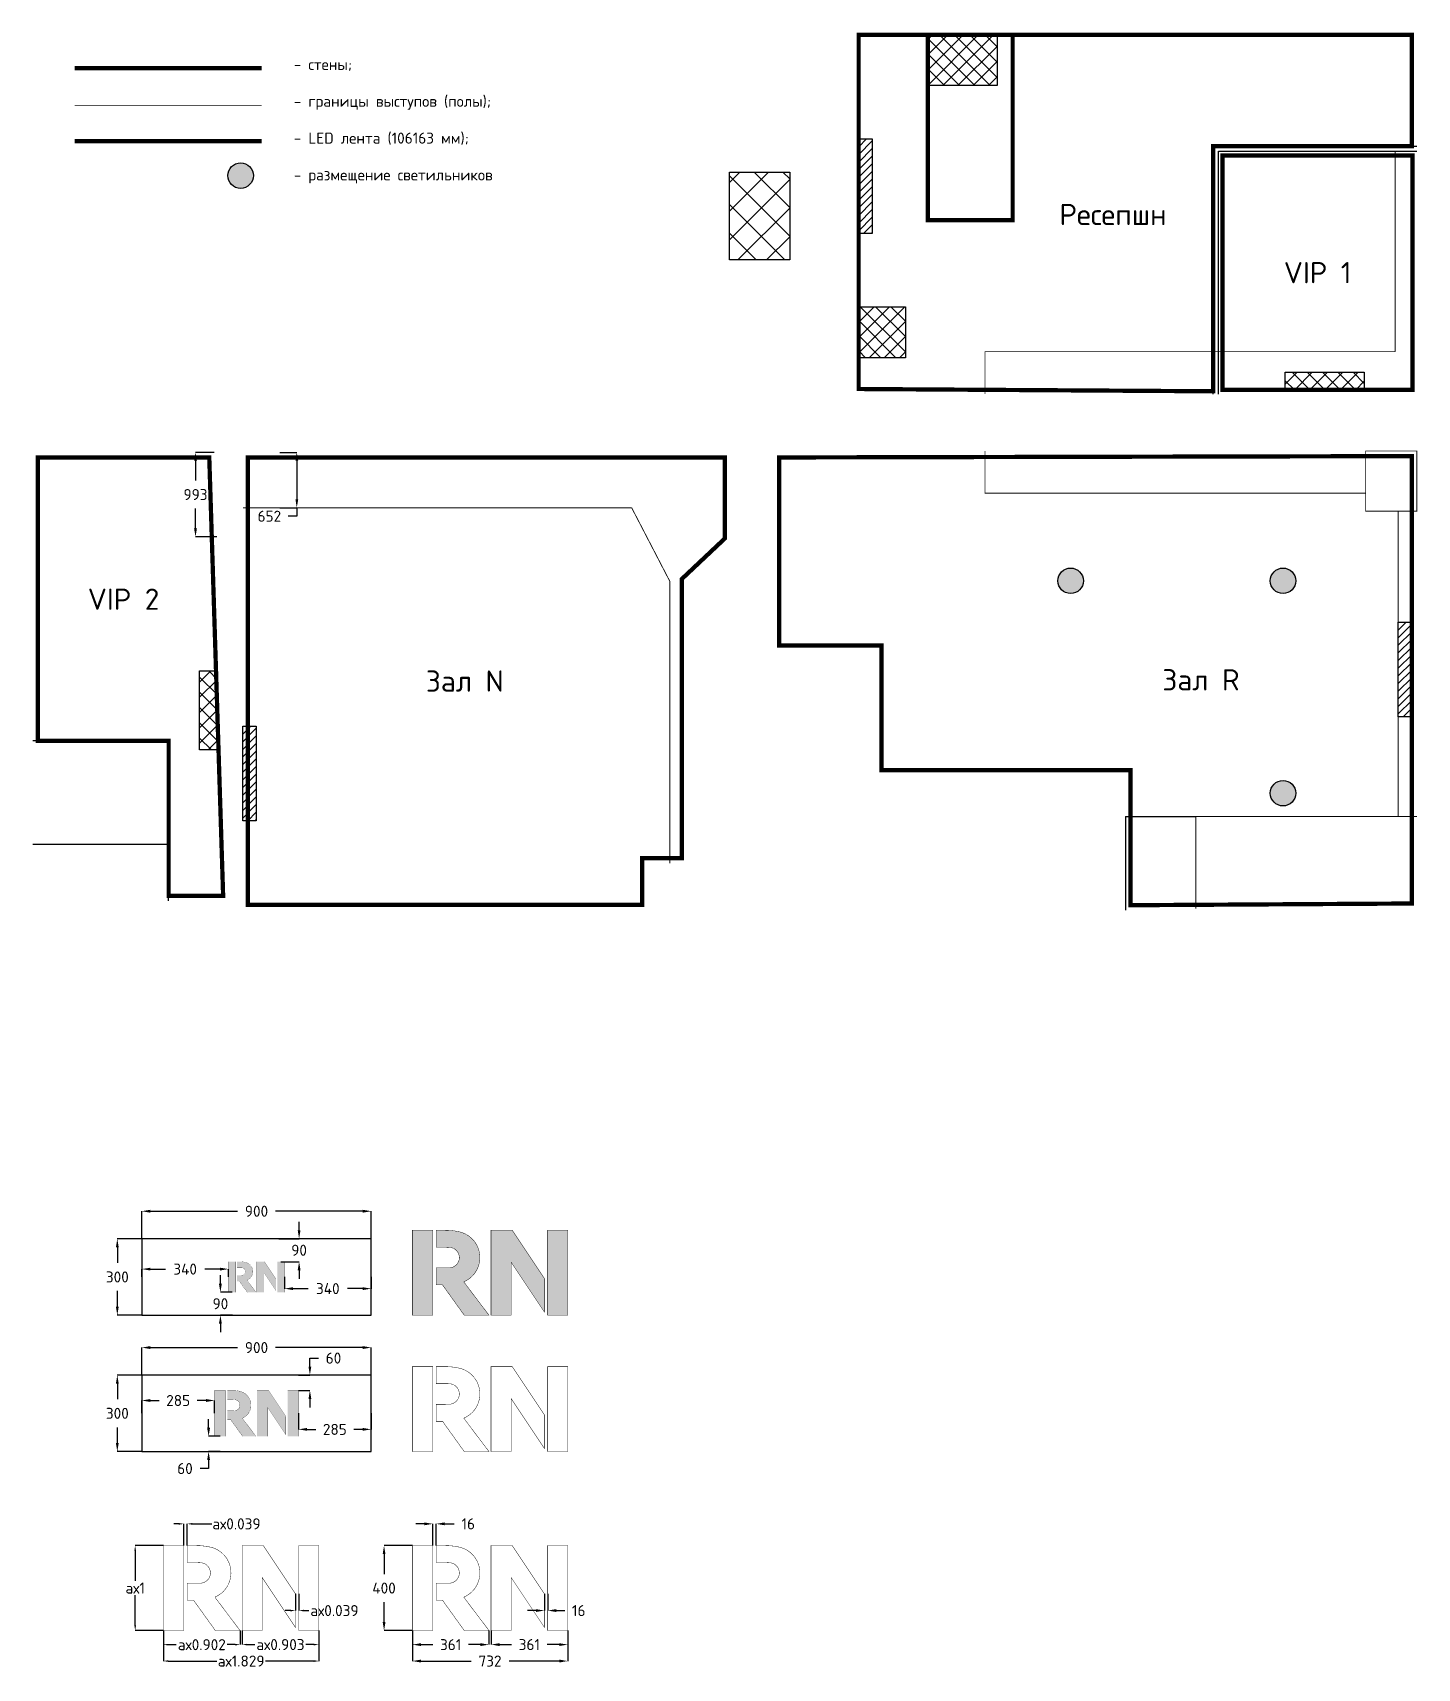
# Model space of a CAD drawing. Header units: metres. Extents: x 23103 to 193015, y -44365 to 67706.
# Drawn here: x 139926 to 156221, y -44365 to -25113 of the extents above; entities that cross this region are included whole.
import ezdxf

# ---------------------------------------------------------------- set-up
doc = ezdxf.new("R2010")
doc.units = ezdxf.units.M
doc.layers.add('Пвышенные', color=142, linetype='Continuous')
doc.layers.add('Стены', color=230, linetype='Continuous')
doc.styles.add('Роман', font='isocpeur.ttf', dxfattribs={"height": 100})
doc.dimstyles.new('Роман', dxfattribs={"dimtxt": 130, "dimasz": 100, "dimexe": 0.18, "dimexo": 0.0625, "dimgap": 100, "dimtad": 0, "dimtih": 1, "dimtoh": 1, "dimdec": 0, "dimzin": 0, "dimdsep": 46, "dimtxsty": 'Роман', "dimcen": 0.09, "dimadec": 0, "dimazin": 0, "dimtfac": 1, "dimtdec": 0, "dimtofl": 0, "dimtmove": 0, "dimatfit": 3, "dimfxl": 1, "dimtolj": 1, "dimtzin": 0, "dimarcsym": 0})
pattern_1 = [(45, (27436.68, -16566.07), (-89.80256, 89.80256), []), (135, (27436.68, -16566.07), (-89.80256, -89.80256), [])]

# ---------------------------------------------------------------- blocks, each defined once
blk = doc.blocks.new('*D136')
at = {"color": 0, "lineweight": -2, "transparency": 16777216}
for p, q in [((141464, -43921), (141464, -44280)), ((143294, -43921), (143294, -44280)), ((141524, -44280), (142092, -44280)), ((143234, -44280), (142665, -44280))]:
    blk.add_line(p, q, dxfattribs=at)
at = {"color": 0, "transparency": 16777216}
for points in [[(141524, -44270), (141524, -44290), (141464, -44280)], [(143234, -44270), (143234, -44290), (143294, -44280)]]:
    blk.add_solid(points, dxfattribs=at)
at = {"layer": 'Defpoints', "color": 0, "transparency": 16777216}
for p in [(141464, -43921, 1), (143294, -43921, 1), (143294, -44280)]:
    blk.add_point(p, dxfattribs=at)
at = {"color": 0, "transparency": 16777216, "insert": (142379, -44280), "char_height": 130, "attachment_point": 5, "style": 'Роман'}
blk.add_mtext('\\A1;aх1.829', dxfattribs=at)
blk = doc.blocks.new('*D137')
at = {"color": 0, "lineweight": -2, "transparency": 16777216}
for p, q in [((141464, -42921), (141132, -42921)), ((141132, -42981), (141132, -43336)), ((141132, -43861), (141132, -43506)), ((141464, -43921), (141132, -43921))]:
    blk.add_line(p, q, dxfattribs=at)
at = {"color": 0, "transparency": 16777216}
for points in [[(141122, -42981), (141142, -42981), (141132, -42921)], [(141122, -43861), (141142, -43861), (141132, -43921)]]:
    blk.add_solid(points, dxfattribs=at)
at = {"layer": 'Defpoints', "color": 0, "transparency": 16777216}
for p in [(141464, -42921, 1), (141132, -43921), (141464, -43921)]:
    blk.add_point(p, dxfattribs=at)
at = {"color": 0, "transparency": 16777216, "insert": (141132, -43421), "char_height": 130, "attachment_point": 5, "style": 'Роман'}
blk.add_mtext('\\A1;aх1', dxfattribs=at)
blk = doc.blocks.new('*D138')
at = {"color": 0, "lineweight": -2, "transparency": 16777216}
for p, q in [((141464, -43922), (141464, -44087)), ((141524, -44087), (141616, -44087)), ((142307, -44087), (142215, -44087)), ((142367, -43921), (142367, -44087))]:
    blk.add_line(p, q, dxfattribs=at)
at = {"color": 0, "transparency": 16777216}
for points in [[(141524, -44077), (141524, -44097), (141464, -44087)], [(142307, -44077), (142307, -44097), (142367, -44087)]]:
    blk.add_solid(points, dxfattribs=at)
at = {"layer": 'Defpoints', "color": 0, "transparency": 16777216}
for p in [(141464, -43922), (142367, -43921, 1), (142367, -44087)]:
    blk.add_point(p, dxfattribs=at)
at = {"color": 0, "transparency": 16777216, "insert": (141916, -44087), "char_height": 130, "attachment_point": 5, "style": 'Роман'}
blk.add_mtext('\\A1;aх0.902', dxfattribs=at)
blk = doc.blocks.new('*D139')
at = {"color": 0, "lineweight": -2, "transparency": 16777216}
for p, q in [((142390, -43921), (142390, -44087)), ((142450, -44086), (142542, -44086)), ((143234, -44086), (143141, -44086)), ((143294, -43921), (143294, -44087))]:
    blk.add_line(p, q, dxfattribs=at)
at = {"color": 0, "transparency": 16777216}
for points in [[(142450, -44076), (142450, -44096), (142390, -44086)], [(143234, -44076), (143234, -44096), (143294, -44086)]]:
    blk.add_solid(points, dxfattribs=at)
at = {"layer": 'Defpoints', "color": 0, "transparency": 16777216}
for p in [(142390, -43921, 1), (143294, -43921), (143294, -44086)]:
    blk.add_point(p, dxfattribs=at)
at = {"color": 0, "transparency": 16777216, "insert": (142842, -44086), "char_height": 130, "attachment_point": 5, "style": 'Роман'}
blk.add_mtext('\\A1;aх0.903', dxfattribs=at)
blk = doc.blocks.new('*D140')
at = {"color": 0, "lineweight": -2, "transparency": 16777216}
for p, q in [((143018, -43488), (143018, -43686)), ((143057, -43488), (143057, -43686)), ((142958, -43686), (142898, -43686)), ((143117, -43686), (143177, -43686))]:
    blk.add_line(p, q, dxfattribs=at)
at = {"color": 0, "transparency": 16777216}
for points in [[(142958, -43676), (142958, -43696), (143018, -43686)], [(143117, -43676), (143117, -43696), (143057, -43686)]]:
    blk.add_solid(points, dxfattribs=at)
at = {"layer": 'Defpoints', "color": 0, "transparency": 16777216}
for p in [(143018, -43488, 1), (143057, -43488, 1), (143057, -43686)]:
    blk.add_point(p, dxfattribs=at)
at = {"color": 0, "transparency": 16777216, "insert": (143477, -43686), "char_height": 130, "attachment_point": 5, "style": 'Роман'}
blk.add_mtext('\\A1;aх0.039', dxfattribs=at)
blk = doc.blocks.new('*D141')
at = {"color": 0, "lineweight": -2, "transparency": 16777216}
for p, q in [((141645, -42665), (141585, -42665)), ((141705, -42921), (141705, -42665)), ((141744, -42921), (141744, -42665)), ((141804, -42665), (142034, -42665))]:
    blk.add_line(p, q, dxfattribs=at)
at = {"color": 0, "transparency": 16777216}
for points in [[(141645, -42655), (141645, -42675), (141705, -42665)], [(141804, -42655), (141804, -42675), (141744, -42665)]]:
    blk.add_solid(points, dxfattribs=at)
at = {"layer": 'Defpoints', "color": 0, "transparency": 16777216}
for p in [(141705, -42665), (141705, -42921, 1), (141744, -42921, 1)]:
    blk.add_point(p, dxfattribs=at)
at = {"color": 0, "transparency": 16777216, "insert": (142324, -42665), "char_height": 130, "attachment_point": 5, "style": 'Роман'}
blk.add_mtext('\\A1;aх0.039', dxfattribs=at)
blk = doc.blocks.new('*D179')
at = {"color": 0, "lineweight": -2, "transparency": 16777216}
for p, q in [((142062, -30052), (141842, -30052)), ((141842, -30152), (141842, -30384)), ((141842, -30946), (141842, -30714)), ((142093, -31046), (141842, -31046))]:
    blk.add_line(p, q, dxfattribs=at)
at = {"color": 0, "transparency": 16777216}
for points in [[(141825, -30152), (141859, -30152), (141842, -30052)], [(141825, -30946), (141859, -30946), (141842, -31046)]]:
    blk.add_solid(points, dxfattribs=at)
at = {"layer": 'Defpoints', "color": 0, "transparency": 16777216}
for p in [(142062, -30052), (141842, -31046), (142094, -31046)]:
    blk.add_point(p, dxfattribs=at)
at = {"color": 0, "transparency": 16777216, "insert": (141842, -30549), "char_height": 130, "attachment_point": 5, "style": 'Роман'}
blk.add_mtext('\\A1;993', dxfattribs=at)
blk = doc.blocks.new('*D180')
at = {"color": 0, "lineweight": -2, "transparency": 16777216}
for p, q in [((142833, -30052), (143035, -30052)), ((143034, -30152), (143034, -30604)), ((142833, -30704), (143035, -30704)), ((143034, -30704), (143034, -30804)), ((143034, -30804), (142934, -30804))]:
    blk.add_line(p, q, dxfattribs=at)
at = {"color": 0, "transparency": 16777216}
for points in [[(143018, -30152), (143051, -30152), (143034, -30052)], [(143018, -30604), (143051, -30604), (143034, -30704)]]:
    blk.add_solid(points, dxfattribs=at)
at = {"layer": 'Defpoints', "color": 0, "transparency": 16777216}
for p in [(142833, -30052), (142833, -30704), (143034, -30704)]:
    blk.add_point(p, dxfattribs=at)
at = {"color": 0, "transparency": 16777216, "insert": (142711, -30804), "char_height": 130, "attachment_point": 5, "style": 'Роман'}
blk.add_mtext('\\A1;652', dxfattribs=at)
blk = doc.blocks.new('*D181')
at = {"color": 0, "lineweight": -2, "transparency": 16777216}
for p, q in [((144394, -43921), (144394, -44280)), ((146223, -43921), (146223, -44280)), ((144494, -44280), (145085, -44280)), ((146123, -44280), (145532, -44280))]:
    blk.add_line(p, q, dxfattribs=at)
at = {"color": 0, "transparency": 16777216}
for points in [[(144494, -44263), (144494, -44297), (144394, -44280)], [(146123, -44263), (146123, -44297), (146223, -44280)]]:
    blk.add_solid(points, dxfattribs=at)
at = {"layer": 'Defpoints', "color": 0, "transparency": 16777216}
for p in [(144394, -43921, 1), (146223, -43921, 1), (146223, -44280)]:
    blk.add_point(p, dxfattribs=at)
at = {"color": 0, "transparency": 16777216, "insert": (145308, -44280), "char_height": 130, "attachment_point": 5, "style": 'Роман'}
blk.add_mtext('\\A1;732', dxfattribs=at)
blk = doc.blocks.new('*D182')
at = {"color": 0, "lineweight": -2, "transparency": 16777216}
for p, q in [((144394, -42921), (144061, -42921)), ((144061, -43021), (144061, -43256)), ((144061, -43821), (144061, -43586)), ((144394, -43921), (144061, -43921))]:
    blk.add_line(p, q, dxfattribs=at)
at = {"color": 0, "transparency": 16777216}
for points in [[(144045, -43021), (144078, -43021), (144061, -42921)], [(144045, -43821), (144078, -43821), (144061, -43921)]]:
    blk.add_solid(points, dxfattribs=at)
at = {"layer": 'Defpoints', "color": 0, "transparency": 16777216}
for p in [(144394, -42921, 1), (144061, -43921), (144394, -43921)]:
    blk.add_point(p, dxfattribs=at)
at = {"color": 0, "transparency": 16777216, "insert": (144061, -43421), "char_height": 130, "attachment_point": 5, "style": 'Роман'}
blk.add_mtext('\\A1;400', dxfattribs=at)
blk = doc.blocks.new('*D183')
at = {"color": 0, "lineweight": -2, "transparency": 16777216}
for p, q in [((144394, -43922), (144394, -44087)), ((144494, -44087), (144634, -44087)), ((145196, -44087), (145055, -44087)), ((145296, -43921), (145296, -44087))]:
    blk.add_line(p, q, dxfattribs=at)
at = {"color": 0, "transparency": 16777216}
for points in [[(144494, -44070), (144494, -44103), (144394, -44087)], [(145196, -44070), (145196, -44103), (145296, -44087)]]:
    blk.add_solid(points, dxfattribs=at)
at = {"layer": 'Defpoints', "color": 0, "transparency": 16777216}
for p in [(144394, -43922), (145296, -43921, 1), (145296, -44087)]:
    blk.add_point(p, dxfattribs=at)
at = {"color": 0, "transparency": 16777216, "insert": (144845, -44087), "char_height": 130, "attachment_point": 5, "style": 'Роман'}
blk.add_mtext('\\A1;361', dxfattribs=at)
blk = doc.blocks.new('*D184')
at = {"color": 0, "lineweight": -2, "transparency": 16777216}
for p, q in [((145320, -43921), (145320, -44087)), ((145420, -44086), (145561, -44086)), ((146123, -44086), (145982, -44086)), ((146223, -43921), (146223, -44087))]:
    blk.add_line(p, q, dxfattribs=at)
at = {"color": 0, "transparency": 16777216}
for points in [[(145420, -44070), (145420, -44103), (145320, -44086)], [(146123, -44070), (146123, -44103), (146223, -44086)]]:
    blk.add_solid(points, dxfattribs=at)
at = {"layer": 'Defpoints', "color": 0, "transparency": 16777216}
for p in [(145320, -43921, 1), (146223, -43921), (146223, -44086)]:
    blk.add_point(p, dxfattribs=at)
at = {"color": 0, "transparency": 16777216, "insert": (145771, -44086), "char_height": 130, "attachment_point": 5, "style": 'Роман'}
blk.add_mtext('\\A1;361', dxfattribs=at)
blk = doc.blocks.new('*D185')
at = {"color": 0, "lineweight": -2, "transparency": 16777216}
for p, q in [((145948, -43488), (145948, -43686)), ((145987, -43488), (145987, -43686)), ((145848, -43686), (145748, -43686)), ((146087, -43686), (146187, -43686))]:
    blk.add_line(p, q, dxfattribs=at)
at = {"color": 0, "transparency": 16777216}
for points in [[(145848, -43669), (145848, -43702), (145948, -43686)], [(146087, -43669), (146087, -43702), (145987, -43686)]]:
    blk.add_solid(points, dxfattribs=at)
at = {"layer": 'Defpoints', "color": 0, "transparency": 16777216}
for p in [(145948, -43488, 1), (145987, -43488, 1), (145987, -43686)]:
    blk.add_point(p, dxfattribs=at)
at = {"color": 0, "transparency": 16777216, "insert": (146352, -43686), "char_height": 130, "attachment_point": 5, "style": 'Роман'}
blk.add_mtext('\\A1;16', dxfattribs=at)
blk = doc.blocks.new('*D186')
at = {"color": 0, "lineweight": -2, "transparency": 16777216}
for p, q in [((144534, -42665), (144434, -42665)), ((144634, -42921), (144634, -42665)), ((144674, -42921), (144674, -42665)), ((144774, -42665), (144887, -42665))]:
    blk.add_line(p, q, dxfattribs=at)
at = {"color": 0, "transparency": 16777216}
for points in [[(144534, -42648), (144534, -42682), (144634, -42665)], [(144774, -42648), (144774, -42682), (144674, -42665)]]:
    blk.add_solid(points, dxfattribs=at)
at = {"layer": 'Defpoints', "color": 0, "transparency": 16777216}
for p in [(144634, -42665), (144634, -42921, 1), (144674, -42921, 1)]:
    blk.add_point(p, dxfattribs=at)
at = {"color": 0, "transparency": 16777216, "insert": (145052, -42665), "char_height": 130, "attachment_point": 5, "style": 'Роман'}
blk.add_mtext('\\A1;16', dxfattribs=at)
blk = doc.blocks.new('*D187')
at = {"color": 0, "lineweight": -2, "transparency": 16777216}
for p, q in [((141210, -39309), (140921, -39309)), ((140922, -39409), (140922, -39594)), ((140922, -40109), (140922, -39924)), ((141210, -40209), (140921, -40209))]:
    blk.add_line(p, q, dxfattribs=at)
at = {"color": 0, "transparency": 16777216}
for points in [[(140905, -39409), (140938, -39409), (140922, -39309)], [(140905, -40109), (140938, -40109), (140922, -40209)]]:
    blk.add_solid(points, dxfattribs=at)
at = {"layer": 'Defpoints', "color": 0, "transparency": 16777216}
for p in [(141210, -39309), (140922, -40209), (141210, -40209)]:
    blk.add_point(p, dxfattribs=at)
at = {"color": 0, "transparency": 16777216, "insert": (140922, -39759), "char_height": 130, "attachment_point": 5, "style": 'Роман'}
blk.add_mtext('\\A1;300', dxfattribs=at)
blk = doc.blocks.new('*D188')
at = {"color": 0, "lineweight": -2, "transparency": 16777216}
for p, q in [((141210, -39309), (141210, -38985)), ((141310, -38985), (142336, -38985)), ((143810, -38985), (142783, -38985)), ((143910, -39309), (143910, -38985))]:
    blk.add_line(p, q, dxfattribs=at)
at = {"color": 0, "transparency": 16777216}
for points in [[(141310, -38968), (141310, -39002), (141210, -38985)], [(143810, -38968), (143810, -39002), (143910, -38985)]]:
    blk.add_solid(points, dxfattribs=at)
at = {"layer": 'Defpoints', "color": 0, "transparency": 16777216}
for p in [(143910, -38985), (141210, -39309), (143910, -39309)]:
    blk.add_point(p, dxfattribs=at)
at = {"color": 0, "transparency": 16777216, "insert": (142560, -38985), "char_height": 130, "attachment_point": 5, "style": 'Роман'}
blk.add_mtext('\\A1;900', dxfattribs=at)
blk = doc.blocks.new('*D189')
at = {"color": 0, "lineweight": -2, "transparency": 16777216}
for p, q in [((141210, -39759), (141210, -39666)), ((141310, -39666), (141490, -39666)), ((142131, -39666), (141950, -39666)), ((142231, -39759), (142231, -39666))]:
    blk.add_line(p, q, dxfattribs=at)
at = {"color": 0, "transparency": 16777216}
for points in [[(141310, -39650), (141310, -39683), (141210, -39666)], [(142131, -39650), (142131, -39683), (142231, -39666)]]:
    blk.add_solid(points, dxfattribs=at)
at = {"layer": 'Defpoints', "color": 0, "transparency": 16777216}
for p in [(141210, -39759), (142231, -39666), (142231, -39759)]:
    blk.add_point(p, dxfattribs=at)
at = {"color": 0, "transparency": 16777216, "insert": (141720, -39666), "char_height": 130, "attachment_point": 5, "style": 'Роман'}
blk.add_mtext('\\A1;340', dxfattribs=at)
blk = doc.blocks.new('*D190')
at = {"color": 0, "lineweight": -2, "transparency": 16777216}
for p, q in [((142889, -39759), (142889, -39897)), ((143910, -39759), (143910, -39897)), ((142989, -39896), (143169, -39896)), ((143810, -39896), (143629, -39896))]:
    blk.add_line(p, q, dxfattribs=at)
at = {"color": 0, "transparency": 16777216}
for points in [[(142989, -39880), (142989, -39913), (142889, -39896)], [(143810, -39880), (143810, -39913), (143910, -39896)]]:
    blk.add_solid(points, dxfattribs=at)
at = {"layer": 'Defpoints', "color": 0, "transparency": 16777216}
for p in [(142889, -39759), (143910, -39759), (143910, -39896)]:
    blk.add_point(p, dxfattribs=at)
at = {"color": 0, "transparency": 16777216, "insert": (143399, -39896), "char_height": 130, "attachment_point": 5, "style": 'Роман'}
blk.add_mtext('\\A1;340', dxfattribs=at)
blk = doc.blocks.new('*D191')
at = {"color": 0, "lineweight": -2, "transparency": 16777216}
for p, q in [((143061, -39209), (143061, -39109)), ((142824, -39309), (143062, -39309)), ((142847, -39579), (143062, -39579)), ((143061, -39679), (143061, -39779))]:
    blk.add_line(p, q, dxfattribs=at)
at = {"color": 0, "transparency": 16777216}
for points in [[(143045, -39209), (143078, -39209), (143061, -39309)], [(143045, -39679), (143078, -39679), (143061, -39579)]]:
    blk.add_solid(points, dxfattribs=at)
at = {"layer": 'Defpoints', "color": 0, "transparency": 16777216}
for p in [(142824, -39309), (142847, -39579), (143061, -39579)]:
    blk.add_point(p, dxfattribs=at)
at = {"color": 0, "transparency": 16777216, "insert": (143061, -39444), "char_height": 130, "attachment_point": 5, "style": 'Роман'}
blk.add_mtext('\\A1;90', dxfattribs=at)
blk = doc.blocks.new('*D192')
at = {"color": 0, "lineweight": -2, "transparency": 16777216}
for p, q in [((142135, -39839), (142135, -39739)), ((142274, -39939), (142135, -39939)), ((142278, -40209), (142135, -40209)), ((142135, -40309), (142135, -40409))]:
    blk.add_line(p, q, dxfattribs=at)
at = {"color": 0, "transparency": 16777216}
for points in [[(142118, -39839), (142152, -39839), (142135, -39939)], [(142118, -40309), (142152, -40309), (142135, -40209)]]:
    blk.add_solid(points, dxfattribs=at)
at = {"layer": 'Defpoints', "color": 0, "transparency": 16777216}
for p in [(142135, -39939), (142274, -39939), (142278, -40209)]:
    blk.add_point(p, dxfattribs=at)
at = {"color": 0, "transparency": 16777216, "insert": (142135, -40074), "char_height": 130, "attachment_point": 5, "style": 'Роман'}
blk.add_mtext('\\A1;90', dxfattribs=at)
blk = doc.blocks.new('*D193')
at = {"color": 0, "lineweight": -2, "transparency": 16777216}
for p, q in [((141210, -41364), (141210, -41213)), ((141310, -41213), (141414, -41213)), ((141966, -41213), (141861, -41213)), ((142066, -41364), (142066, -41213))]:
    blk.add_line(p, q, dxfattribs=at)
at = {"color": 0, "transparency": 16777216}
for points in [[(141310, -41196), (141310, -41230), (141210, -41213)], [(141966, -41196), (141966, -41230), (142066, -41213)]]:
    blk.add_solid(points, dxfattribs=at)
at = {"layer": 'Defpoints', "color": 0, "transparency": 16777216}
for p in [(141210, -41364), (142066, -41213), (142066, -41364)]:
    blk.add_point(p, dxfattribs=at)
at = {"color": 0, "transparency": 16777216, "insert": (141638, -41213), "char_height": 130, "attachment_point": 5, "style": 'Роман'}
blk.add_mtext('\\A1;285', dxfattribs=at)
blk = doc.blocks.new('*D194')
at = {"color": 0, "lineweight": -2, "transparency": 16777216}
for p, q in [((143054, -41364), (143054, -41553)), ((143910, -41364), (143910, -41553)), ((143154, -41553), (143258, -41553)), ((143810, -41553), (143705, -41553))]:
    blk.add_line(p, q, dxfattribs=at)
at = {"color": 0, "transparency": 16777216}
for points in [[(143154, -41536), (143154, -41569), (143054, -41553)], [(143810, -41536), (143810, -41569), (143910, -41553)]]:
    blk.add_solid(points, dxfattribs=at)
at = {"layer": 'Defpoints', "color": 0, "transparency": 16777216}
for p in [(143054, -41364), (143910, -41364), (143910, -41553)]:
    blk.add_point(p, dxfattribs=at)
at = {"color": 0, "transparency": 16777216, "insert": (143482, -41553), "char_height": 130, "attachment_point": 5, "style": 'Роман'}
blk.add_mtext('\\A1;285', dxfattribs=at)
blk = doc.blocks.new('*D195')
at = {"color": 0, "lineweight": -2, "transparency": 16777216}
for p, q in [((143188, -40814), (143188, -40714)), ((143188, -40714), (143288, -40714)), ((143054, -40914), (143188, -40914)), ((143054, -41094), (143188, -41094)), ((143188, -41194), (143188, -41294))]:
    blk.add_line(p, q, dxfattribs=at)
at = {"color": 0, "transparency": 16777216}
for points in [[(143172, -40814), (143205, -40814), (143188, -40914)], [(143172, -41194), (143205, -41194), (143188, -41094)]]:
    blk.add_solid(points, dxfattribs=at)
at = {"layer": 'Defpoints', "color": 0, "transparency": 16777216}
for p in [(143054, -40914), (143188, -40914), (143054, -41094)]:
    blk.add_point(p, dxfattribs=at)
at = {"color": 0, "transparency": 16777216, "insert": (143466, -40714), "char_height": 130, "attachment_point": 5, "style": 'Роман'}
blk.add_mtext('\\A1;60', dxfattribs=at)
blk = doc.blocks.new('*D196')
at = {"color": 0, "lineweight": -2, "transparency": 16777216}
for p, q in [((141996, -41534), (141996, -41434)), ((142131, -41634), (141996, -41634)), ((142131, -41814), (141996, -41814)), ((141996, -41914), (141996, -42014)), ((141996, -42014), (141896, -42014))]:
    blk.add_line(p, q, dxfattribs=at)
at = {"color": 0, "transparency": 16777216}
for points in [[(141979, -41534), (142013, -41534), (141996, -41634)], [(141979, -41914), (142013, -41914), (141996, -41814)]]:
    blk.add_solid(points, dxfattribs=at)
at = {"layer": 'Defpoints', "color": 0, "transparency": 16777216}
for p in [(142131, -41634), (141996, -41814), (142131, -41814)]:
    blk.add_point(p, dxfattribs=at)
at = {"color": 0, "transparency": 16777216, "insert": (141718, -42014), "char_height": 130, "attachment_point": 5, "style": 'Роман'}
blk.add_mtext('\\A1;60', dxfattribs=at)
blk = doc.blocks.new('*D197')
at = {"color": 0, "lineweight": -2, "transparency": 16777216}
for p, q in [((141210, -40914), (140921, -40914)), ((140922, -41014), (140922, -41199)), ((140922, -41714), (140922, -41529)), ((141210, -41814), (140921, -41814))]:
    blk.add_line(p, q, dxfattribs=at)
at = {"color": 0, "transparency": 16777216}
for points in [[(140905, -41014), (140938, -41014), (140922, -40914)], [(140905, -41714), (140938, -41714), (140922, -41814)]]:
    blk.add_solid(points, dxfattribs=at)
at = {"layer": 'Defpoints', "color": 0, "transparency": 16777216}
for p in [(141210, -40914), (140922, -41814), (141210, -41814)]:
    blk.add_point(p, dxfattribs=at)
at = {"color": 0, "transparency": 16777216, "insert": (140922, -41364), "char_height": 130, "attachment_point": 5, "style": 'Роман'}
blk.add_mtext('\\A1;300', dxfattribs=at)
blk = doc.blocks.new('*D198')
at = {"color": 0, "lineweight": -2, "transparency": 16777216}
for p, q in [((141210, -40914), (141210, -40590)), ((141310, -40590), (142336, -40590)), ((143810, -40590), (142783, -40590)), ((143910, -40914), (143910, -40590))]:
    blk.add_line(p, q, dxfattribs=at)
at = {"color": 0, "transparency": 16777216}
for points in [[(141310, -40573), (141310, -40607), (141210, -40590)], [(143810, -40573), (143810, -40607), (143910, -40590)]]:
    blk.add_solid(points, dxfattribs=at)
at = {"layer": 'Defpoints', "color": 0, "transparency": 16777216}
for p in [(143910, -40590), (141210, -40914), (143910, -40914)]:
    blk.add_point(p, dxfattribs=at)
at = {"color": 0, "transparency": 16777216, "insert": (142560, -40590), "char_height": 130, "attachment_point": 5, "style": 'Роман'}
blk.add_mtext('\\A1;900', dxfattribs=at)

msp = doc.modelspace()

# ---------------------------------------------------------------- hatches: boundary and pattern name
h = msp.add_hatch()
h.set_pattern_fill('ANSI37', color=256, scale=40)
h.set_pattern_definition(pattern_1)
h.paths.add_polyline_path([(151278.1672, -25137.5342), (150459.3966, -25137.5342), (150459.3966, -25735.6756), (151278.1672, -25735.6756)])
h.paths.add_polyline_path([(150878.0296, -25443.463, -1), (150846.8149, -25427.6314, -1)], flags=16)
at = {"true_color": 0x93278f}
h = msp.add_hatch(dxfattribs=at)
h.set_pattern_fill('ANSI31', color=217, scale=20)
h.set_pattern_definition([(45, (27436.68, -16566.07), (-44.90128, 44.90128), [])])
h.paths.add_polyline_path([(149805.3062, -26361.4897), (149647.2284, -26361.4897), (149647.2284, -27475.517), (149805.3062, -27475.517)])
at = {"true_color": 0xfecc66}
h = msp.add_hatch(color=31, dxfattribs=at)
h.dxf.hatch_style = 1
h.paths.add_polyline_path([(142222.9548, -26795.0743, 1), (142522.9548, -26795.0743, 1)])
h = msp.add_hatch()
h.set_pattern_fill('ANSI37', color=256, scale=75)
h.set_pattern_definition([(45, (27436.68, -16566.07), (-168.3798, 168.3798), []), (135, (27436.68, -16566.07), (-168.3798, -168.3798), [])])
h.paths.add_polyline_path([(148834.9498, -26753.6109), (148126.7433, -26753.6109), (148126.7433, -27786.3803), (148834.9498, -27786.3803)])
h = msp.add_hatch()
h.set_pattern_fill('ANSI37', color=256, scale=40)
h.set_pattern_definition(pattern_1)
h.paths.add_polyline_path([(150196.3535, -28337.4349), (149647.2284, -28337.4349), (149647.2284, -28937.6916), (150196.3535, -28937.6916)])
h.paths.add_polyline_path([(149905.063, -28632.4224, -1), (149938.5188, -28642.7041, -1)], flags=16)
h = msp.add_hatch()
h.set_pattern_fill('ANSI37', color=256, scale=40)
h.set_pattern_definition(pattern_1)
h.paths.add_polyline_path([(155597.3647, -29108.7151), (154667.21, -29108.7151), (154667.21, -29316.5342), (155597.3647, -29316.5342)])
h.paths.add_polyline_path([(155147.6287, -29204.2048, -1), (155116.946, -29221.0445, -1)], flags=16)
h = msp.add_hatch(color=31, dxfattribs=at)
h.dxf.hatch_style = 1
h.paths.add_polyline_path([(151991.0613, -31564.1929, 1), (152291.0613, -31564.1929, 1)])
h = msp.add_hatch(color=31, dxfattribs=at)
h.dxf.hatch_style = 1
h.paths.add_polyline_path([(154491.0613, -31564.1929, 1), (154791.0613, -31564.1929, 1)])
at = {"true_color": 0x93278f}
h = msp.add_hatch(dxfattribs=at)
h.set_pattern_fill('ANSI31', color=217, scale=20)
h.set_pattern_definition([(45, (33787.6, -22255.1), (-44.90128, 44.90128), [])])
h.paths.add_polyline_path([(156156.2284, -32050.5205), (155998.1505, -32050.5205), (155998.1505, -33164.5479), (156156.2284, -33164.5479)])
h = msp.add_hatch()
h.set_pattern_fill('ANSI37', color=256, scale=40, angle=90)
h.set_pattern_definition([(135, (129347.72, -160784.93), (-89.80256, -89.80256), []), (225, (129347.72, -160784.93), (89.80256, -89.80256), [])])
h.paths.add_polyline_path([(141890.3623, -32624.2457), (141890.3623, -33554.4005), (142098.1814, -33554.4005), (142098.1814, -32624.2457)])
h.paths.add_polyline_path([(141985.8521, -33073.9818, -1), (142002.6917, -33104.6644, -1)], flags=16)
h = msp.add_hatch(dxfattribs=at)
h.set_pattern_fill('ANSI31', color=217, scale=20)
h.set_pattern_definition([(45, (20188.68, -23479.677), (-44.90128, 44.90128), [])])
h.paths.add_polyline_path([(142557.3062, -33275.0982), (142399.2284, -33275.0982), (142399.2284, -34389.1255), (142557.3062, -34389.1255)])
at = {"true_color": 0xfecc66}
h = msp.add_hatch(color=31, dxfattribs=at)
h.dxf.hatch_style = 1
h.paths.add_polyline_path([(154491.0613, -34064.1929, 1), (154791.0613, -34064.1929, 1)])
h = msp.add_hatch(color=256)
h.dxf.hatch_style = 1
h.paths.add_polyline_path([(144634.4956, -39209.3618), (144393.9301, -39209.3618), (144393.9301, -40209.3618), (144634.4956, -40209.3618)])
h.paths.add_polyline_path([(144950.2893, -39227.9447, 0.0622329468), (144781.3237, -39209.362), (144673.5588, -39209.3618), (144673.5588, -39409.3699), (144796.7186, -39409.3699), (144840.6061, -39411.5604, -0.8964682095), (144838.4509, -39650.9808), (144781.3237, -39652.7128), (144673.5588, -39652.7128), (144673.5588, -39852.7209), (144749.1827, -39852.7209), (145005.1297, -40209.3622), (145296.0385, -40209.3622), (144999.5661, -39816.4075, 0.7238909104)])
h.paths.add_polyline_path([(145555.877, -39584.1859), (145947.5769, -40171.7436), (145947.5769, -39775.9423), (145569.8617, -39209.3618), (145555.877, -39209.3618), (145319.5183, -39209.3618), (145319.5183, -40209.3618), (145555.877, -40209.3618)])
h.paths.add_polyline_path([(146222.9991, -39209.3618), (145986.6404, -39209.3618), (145986.6404, -40209.3618), (146222.9991, -40209.3618)])
h = msp.add_hatch(color=256)
h.dxf.hatch_style = 1
h.paths.add_polyline_path([(142317.2521, -39579.362), (142230.6486, -39579.362), (142230.6486, -39939.3617), (142317.2521, -39939.3617)])
h = msp.add_hatch(color=256)
h.dxf.hatch_style = 1
h.paths.add_polyline_path([(142430.9378, -39586.0518, 0.0622329468), (142370.1102, -39579.362), (142331.3149, -39579.362), (142331.3149, -39651.3648), (142375.6524, -39651.3648), (142391.4519, -39652.1534, -0.8964682095), (142390.676, -39738.3446), (142370.1102, -39738.9682), (142331.3149, -39738.9682), (142331.3149, -39810.971), (142358.5395, -39810.971), (142450.6803, -39939.3618), (142555.4074, -39939.3618), (142448.6774, -39797.8982, 0.7238909104)])
h = msp.add_hatch(color=256)
h.dxf.hatch_style = 1
h.paths.add_polyline_path([(142653.9837, -39579.362), (142648.9492, -39579.362), (142563.8601, -39579.362), (142563.8601, -39939.3617), (142648.9492, -39939.3617), (142648.9492, -39714.2985), (142789.961, -39925.8191), (142789.961, -39783.3308)])
h = msp.add_hatch(color=256)
h.dxf.hatch_style = 1
h.paths.add_polyline_path([(142889.1129, -39579.362), (142804.0239, -39579.362), (142804.0239, -39939.3617), (142889.1129, -39939.3617)])
h = msp.add_hatch(color=256)
h.dxf.hatch_style = 1
h.paths.add_polyline_path([(142195.9375, -41094.4174), (142066.0321, -41094.4174), (142066.0321, -41634.4174), (142195.9375, -41634.4174)])
h = msp.add_hatch(color=256)
h.dxf.hatch_style = 1
h.paths.add_polyline_path([(142366.4661, -41104.4522, 0.0622329468), (142275.2247, -41094.4175), (142217.0317, -41094.4174), (142217.0317, -41202.4218), (142283.538, -41202.4218), (142307.2372, -41203.6047, -0.8964682095), (142306.0734, -41332.8916), (142275.2247, -41333.827), (142217.0317, -41333.827), (142217.0317, -41441.8313), (142257.8686, -41441.8313), (142396.0799, -41634.4176), (142553.1707, -41634.4176), (142393.0756, -41422.2221, 0.7238909104)])
h = msp.add_hatch(color=256)
h.dxf.hatch_style = 1
h.paths.add_polyline_path([(142701.0352, -41094.4174), (142693.4835, -41094.4174), (142565.8498, -41094.4174), (142565.8498, -41634.4174), (142693.4835, -41634.4174), (142693.4835, -41296.8224), (142905.0015, -41614.1036), (142905.0015, -41400.3709)])
h = msp.add_hatch(color=256)
h.dxf.hatch_style = 1
h.paths.add_polyline_path([(143053.7294, -41094.4174), (142926.0957, -41094.4174), (142926.0957, -41634.4174), (143053.7294, -41634.4174)])

# ---------------------------------------------------------------- linework, layer by layer
for points in [[(150446.6772, -25135.4188), (151278.1672, -25135.4188), (151278.1672, -25735.6756), (150446.6772, -25735.6756)], [(149647.2284, -26361.4897), (149805.3062, -26361.4897), (149805.3062, -27475.517), (149647.2284, -27475.517)], [(148834.9498, -27786.3803), (148126.7433, -27786.3803), (148126.7433, -26753.6109), (148834.9498, -26753.6109)], [(149647.2284, -28337.4349), (150196.3535, -28337.4349), (150196.3535, -28937.6916), (149647.2284, -28937.6916)], [(154667.21, -29108.7151), (155597.3647, -29108.7151), (155597.3647, -29316.5342), (154667.21, -29316.5342)], [(155998.1505, -32050.5205), (156156.2284, -32050.5205), (156156.2284, -33164.5479), (155998.1505, -33164.5479)], [(141890.3623, -33554.4005), (141890.3623, -32624.2457), (142098.1814, -32624.2457), (142098.1814, -33554.4005)], [(142399.2284, -33275.0982), (142557.3062, -33275.0982), (142557.3062, -34389.1255), (142399.2284, -34389.1255)]]:
    msp.add_lwpolyline(points, close=True)
at = {"color": 252, "true_color": 0x939598, "flags": 128}
for points in [[(141526.1342, -35331.2449), (141526.1342, -33449.2449), (139926.1342, -33449.2449)], [(152786.2284, -34339.5342), (152788.9234, -35441.077)], [(152786.2284, -34339.5342), (153615.2284, -34339.5342)], [(139926.1342, -34666.2449), (141526.1342, -34666.2449)]]:
    msp.add_lwpolyline(points, dxfattribs=at)
at = {"elevation": 0.7}
for points, const_width in [([(144393.9301, -39209.3618), (144634.4956, -39209.3618), (144634.4956, -40209.3618), (144393.9301, -40209.3618)], 5), ([(145986.6404, -39209.3618), (146222.9991, -39209.3618), (146222.9991, -40209.3618), (145986.6404, -40209.3618)], 5), ([(142230.6486, -39579.362), (142317.2521, -39579.362), (142317.2521, -39939.3617), (142230.6486, -39939.3617)], 1.8), ([(142804.0239, -39579.362), (142889.1129, -39579.362), (142889.1129, -39939.3617), (142804.0239, -39939.3617)], 1.8), ([(144393.9301, -40814.4174), (144634.4956, -40814.4174), (144634.4956, -41814.4174), (144393.9301, -41814.4174)], 5), ([(145986.6404, -40814.4174), (146222.9991, -40814.4174), (146222.9991, -41814.4174), (145986.6404, -41814.4174)], 5), ([(142066.0321, -41094.4174), (142195.9375, -41094.4174), (142195.9375, -41634.4174), (142066.0321, -41634.4174)], 2.7), ([(142926.0957, -41094.4174), (143053.7294, -41094.4174), (143053.7294, -41634.4174), (142926.0957, -41634.4174)], 2.7), ([(141464.453, -42921.0795), (141705.0185, -42921.0795), (141705.0185, -43921.0795), (141464.453, -43921.0795)], 5), ([(143057.1633, -42921.0795), (143293.5219, -42921.0795), (143293.5219, -43921.0795), (143057.1633, -43921.0795)], 5), ([(144393.9301, -42921.0795), (144634.4956, -42921.0795), (144634.4956, -43921.0795), (144393.9301, -43921.0795)], 5), ([(145986.6404, -42921.0795), (146222.9991, -42921.0795), (146222.9991, -43921.0795), (145986.6404, -43921.0795)], 5)]:
    msp.add_lwpolyline(points, close=True, dxfattribs=dict(at, const_width=const_width))
at = {"elevation": 0.7, "flags": 128}
for points, const_width in [([(144999.5261, -39816.3545), (145296.0385, -40209.3622), (145005.1297, -40209.3622), (144749.1827, -39852.7209), (144673.5588, -39852.7209), (144673.5588, -39652.7128), (144781.3237, -39652.7128), (144838.4509, -39650.9808, 0.8964682095), (144840.6061, -39411.5604), (144796.7186, -39409.3699), (144673.5588, -39409.3699), (144673.5588, -39209.3618), (144781.3237, -39209.362, -0.0621303546), (144950.0167, -39227.8799, -0.7242344789), (144999.5661, -39816.4075)], 5), ([(142448.663, -39797.8792), (142555.4074, -39939.3618), (142450.6803, -39939.3618), (142358.5395, -39810.971), (142331.3149, -39810.971), (142331.3149, -39738.9682), (142370.1102, -39738.9682), (142390.676, -39738.3446, 0.8964682095), (142391.4519, -39652.1534), (142375.6524, -39651.3648), (142331.3149, -39651.3648), (142331.3149, -39579.362), (142370.1102, -39579.362, -0.0621303546), (142430.8396, -39586.0285, -0.7242344789), (142448.6774, -39797.8982)], 1.8), ([(144999.5261, -41421.4101), (145296.0385, -41814.4178), (145005.1297, -41814.4178), (144749.1827, -41457.7765), (144673.5588, -41457.7765), (144673.5588, -41257.7684), (144781.3237, -41257.7684), (144838.4509, -41256.0364, 0.8964682095), (144840.6061, -41016.616), (144796.7186, -41014.4255), (144673.5588, -41014.4255), (144673.5588, -40814.4174), (144781.3237, -40814.4176, -0.0621303546), (144950.0167, -40832.9355, -0.7242344789), (144999.5661, -41421.4632)], 5), ([(142393.054, -41422.1935), (142553.1707, -41634.4176), (142396.0799, -41634.4176), (142257.8686, -41441.8313), (142217.0317, -41441.8313), (142217.0317, -41333.827), (142275.2247, -41333.827), (142306.0734, -41332.8916, 0.8964682095), (142307.2372, -41203.6047), (142283.538, -41202.4218), (142217.0317, -41202.4218), (142217.0317, -41094.4174), (142275.2247, -41094.4175, -0.0621303546), (142366.3189, -41104.4172, -0.7242344789), (142393.0756, -41422.2221)], 2.7), ([(142070.049, -43528.0722), (142366.5614, -43921.0799), (142075.6526, -43921.0799), (141819.7056, -43564.4385), (141744.0817, -43564.4385), (141744.0817, -43364.4304), (141851.8466, -43364.4304), (141908.9738, -43362.6984, 0.8964682095), (141911.129, -43123.278), (141867.2415, -43121.0875), (141744.0817, -43121.0875), (141744.0817, -42921.0795), (141851.8466, -42921.0796, -0.0621303546), (142020.5395, -42939.5975, -0.7242344789), (142070.089, -43528.1252)], 5), ([(144999.5261, -43528.0722), (145296.0385, -43921.0799), (145005.1297, -43921.0799), (144749.1827, -43564.4385), (144673.5588, -43564.4385), (144673.5588, -43364.4304), (144781.3237, -43364.4304), (144838.4509, -43362.6984, 0.8964682095), (144840.6061, -43123.278), (144796.7186, -43121.0875), (144673.5588, -43121.0875), (144673.5588, -42921.0795), (144781.3237, -42921.0796, -0.0621303546), (144950.0167, -42939.5975, -0.7242344789), (144999.5661, -43528.1252)], 5)]:
    msp.add_lwpolyline(points, format="xyb", dxfattribs=dict(at, const_width=const_width))
for points, const_width in [([(145555.877, -39209.3618), (145319.5183, -39209.3618), (145319.5183, -40209.3618), (145555.877, -40209.3618), (145555.877, -39584.1859), (145947.5769, -40171.7436), (145947.5769, -39775.9423), (145569.8617, -39209.3618)], 5), ([(142648.9492, -39579.362), (142563.8601, -39579.362), (142563.8601, -39939.3617), (142648.9492, -39939.3617), (142648.9492, -39714.2985), (142789.961, -39925.8191), (142789.961, -39783.3308), (142653.9837, -39579.362)], 1.8), ([(145555.877, -40814.4174), (145319.5183, -40814.4174), (145319.5183, -41814.4174), (145555.877, -41814.4174), (145555.877, -41189.2415), (145947.5769, -41776.7992), (145947.5769, -41380.9979), (145569.8617, -40814.4174)], 5), ([(142693.4835, -41094.4174), (142565.8498, -41094.4174), (142565.8498, -41634.4174), (142693.4835, -41634.4174), (142693.4835, -41296.8224), (142905.0015, -41614.1036), (142905.0015, -41400.3709), (142701.0352, -41094.4174)], 2.7), ([(142626.3999, -42921.0795), (142390.0412, -42921.0795), (142390.0412, -43921.0795), (142626.3999, -43921.0795), (142626.3999, -43295.9036), (143018.0998, -43883.4613), (143018.0998, -43487.6599), (142640.3846, -42921.0795)], 5), ([(145555.877, -42921.0795), (145319.5183, -42921.0795), (145319.5183, -43921.0795), (145555.877, -43921.0795), (145555.877, -43295.9036), (145947.5769, -43883.4613), (145947.5769, -43487.6599), (145569.8617, -42921.0795)], 5)]:
    msp.add_lwpolyline(points, close=True, dxfattribs=dict(at, const_width=const_width))
at = {"elevation": 0.7}
for points in [[(141209.8808, -40209.3618), (143909.8808, -40209.3618), (143909.8808, -39309.3618), (141209.8808, -39309.3618)], [(141209.8819, -40209.3614), (143909.8796, -40209.3614), (143909.8796, -39309.3622), (141209.8819, -39309.3622)], [(141209.8808, -41814.4174), (143909.8808, -41814.4174), (143909.8808, -40914.4174), (141209.8808, -40914.4174)]]:
    msp.add_lwpolyline(points, close=True, dxfattribs=at)
for centre in [(142372.9548, -26795.0743), (152141.0613, -31564.1929), (154641.0613, -31564.1929), (154641.0613, -34064.1929)]:
    msp.add_circle(centre, 150)
at = {"layer": 'Пвышенные', "const_width": 10, "flags": 128}
for points in [[(142619.8035, -25972.1345), (140419.8035, -25972.1345)], [(155961.2284, -26507.5342), (155961.2284, -28866.5342)], [(151134.2284, -29366.5342), (151134.2284, -28866.5342), (155961.2284, -28866.5342)], [(151134.2284, -30036.5342), (151134.2284, -30533.5342), (155614.2284, -30533.5342)], [(142399.2284, -30704.2449), (146975.2284, -30704.2449)], [(147424.2284, -34888.2449), (147424.2284, -31570.2449), (146975.2284, -30704.2449)], [(155995.2284, -30745.5342), (155995.2284, -34339.5342)], [(156216.2284, -34339.5342), (153615.2284, -34339.5342), (153615.2284, -35422.5342)]]:
    msp.add_lwpolyline(points, dxfattribs=at)
msp.add_lwpolyline([(156216.2284, -30036.5342), (155614.2284, -30036.5342), (155614.2284, -30745.5342), (156216.2284, -30745.5342)], close=True, dxfattribs=at)
at = {"layer": 'Стены', "color": 40, "const_width": 50, "flags": 128}
for points in [[(149647.2284, -29306.5342), (153820.2284, -29333.4717), (153820.2284, -26447.5342), (156156.2284, -26447.5342), (156156.2284, -25137.5342), (149647.2284, -25137.5342), (149647.2284, -29306.5342)], [(150459.3966, -25137.5342), (150459.3966, -27317.864), (151459.3966, -27317.864), (151459.3966, -25137.5342)], [(142619.8035, -26388.036), (140419.8035, -26388.036)], [(142004.0022, -30112.2449), (139986.1342, -30112.2449), (139986.1342, -33449.2449), (141526.1342, -33449.2449), (141526.1342, -35271.2449), (142167.2061, -35271.2449), (142004.0022, -30112.2449)], [(148710.2284, -30112.2449), (148710.2284, -32325.5342), (149916.2284, -32325.5342), (149916.2284, -33793.5342), (152846.2284, -33793.5342), (152847.4289, -35382.9799), (156156.2284, -35362.7134), (156156.2284, -30096.5342), (148710.2284, -30112.2449)]]:
    msp.add_lwpolyline(points, dxfattribs=at)
at = {"layer": 'Стены', "color": 250, "const_width": 50, "flags": 128}
msp.add_lwpolyline([(142619.8035, -25529.3875), (140419.8035, -25529.3875)], dxfattribs=at)
at = {"layer": 'Стены', "flags": 128}
for points in [[(153820.2284, -29366.5342), (153820.2284, -26447.5342), (156216.2284, -26447.5342)], [(153880.2284, -29366.5342), (153880.2284, -26507.5342), (156216.2284, -26507.5342)]]:
    msp.add_lwpolyline(points, dxfattribs=at)
at = {"layer": 'Стены', "color": 40, "const_width": 50, "flags": 128}
msp.add_lwpolyline([(153930.2284, -26557.5342), (156166.2284, -26557.5342), (156166.2284, -29316.5342), (153930.2284, -29316.5342)], close=True, dxfattribs=at)
at = {"layer": 'Стены', "color": 40, "flags": 128}
msp.add_lwpolyline([(148072.2284, -30112.2449, 50, 50, 0), (142459.2284, -30112.2449, 50, 50, 0), (142459.2284, -35378.2449, 50, 50, 0), (147098.2284, -35378.2449, 50, 50, 0), (147098.2284, -34828.2449, 50, 50, 0), (147564.2284, -34828.2449, 50, 50, 0), (147564.2284, -31544.2642, 50, 50, 0), (148072.2284, -31065.5342, 50, 50, 0), (148072.2284, -30112.2449, 0, 0, 0)], format="xyseb", dxfattribs=at)

# ---------------------------------------------------------------- texts
at = {"insert": (142998.7105, -26154.0961), "char_height": 130, "attachment_point": 4, "style": 'Роман'}
msp.add_mtext_dynamic_manual_height_columns('- стены;\\P\\P- границы выступов (полы);\\P\\P- LED лента (106163 мм);\\P\\P- размещение светильников', width=4664.383449, gutter_width=650, heights=[0], dxfattribs=at)
at = {"color": 30, "true_color": 0xf26722, "char_height": 250, "attachment_point": 5, "style": 'Роман'}
for s, insert in [('Ресепшн', (152639.8125, -27252.0342)), ('VIP 1', (155048.2284, -27937.0342)), ('VIP 2', (140995.0682, -31780.7449)), ('Зал N', (145011.7284, -32744.6078)), ('Зал R', (153675.2284, -32729.5342))]:
    msp.add_mtext_dynamic_manual_height_columns(s, width=1286.125012, gutter_width=650, heights=[0], dxfattribs=dict(at, insert=insert))

# ---------------------------------------------------------------- dimensions: what is measured, and where the dimension line sits
for base, p1, p2, picture, middle in [((141841.88, -31045.718), (142062.1342, -30052.2449), (142093.5625, -31045.718), '*D179', (141841.88, -30548.9815)), ((143034.3577, -30704.2449), (142833.2842, -30052.2449), (142833.2842, -30704.2449), '*D180', (142710.8577, -30804.2449))]:
    dim = msp.add_linear_dim(base=base, p1=p1, p2=p2, angle=90, dimstyle='Роман')
    dim.commit()
    dim.dimension.update_dxf_attribs({"geometry": picture, "text_midpoint": middle})
at = {"color": 253}
for base, p1, p2, picture, middle in [((143909.8796, -38985.1096, 0.7), (141209.8819, -39309.3618, 0.7), (143909.8796, -39309.3622, 0.7), '*D188', (142559.8808, -38985.1096, 0.7)), ((143909.8785, -40590.1649, 0.7), (141209.8808, -40914.417, 0.7), (143909.8785, -40914.4174, 0.7), '*D198', (142559.8796, -40590.1649, 0.7)), ((143909.8808, -41552.6781, 0.7), (143053.7294, -41364.4174, 0.7), (143909.8808, -41364.4174, 0.7), '*D194', (143481.8051, -41552.6781, 0.7))]:
    dim = msp.add_linear_dim(base=base, p1=p1, p2=p2, dimstyle='Роман', override={"dimlfac": 0.333333}, dxfattribs=at)
    dim.commit()
    dim.dimension.update_dxf_attribs({"geometry": picture, "text_midpoint": middle})
for base, p1, p2, picture, middle in [((143061.4356, -39579.362, 0.7), (142824.3858, -39309.3618, 0.7), (142846.5684, -39579.362, 0.7), '*D191', (143061.4356, -39444.3619, 0.7)), ((142134.8455, -39939.3617, 0.7), (142278.1524, -40209.3614, 0.7), (142273.9504, -39939.3617, 0.7), '*D192', (142134.8455, -40074.3615, 0.7))]:
    dim = msp.add_linear_dim(base=base, p1=p1, p2=p2, angle=90, dimstyle='Роман', override={"dimlfac": 0.333333}, dxfattribs=at)
    dim.commit()
    dim.dimension.update_dxf_attribs({"geometry": picture, "text_midpoint": middle, "dimtype": 160})
for base, p1, p2, picture, middle in [((140921.6166, -40209.3614, 0.7), (141209.8808, -39309.3618, 0.7), (141209.8808, -40209.3614, 0.7), '*D187', (140921.6166, -39759.3616, 0.7)), ((143188.247, -40914.4174, 0.7), (143053.7294, -41094.4174, 0.7), (143053.7294, -40914.4174, 0.7), '*D195', (143466.247, -40714.4174, 0.7)), ((140921.6155, -41814.4167, 0.7), (141209.8796, -40914.417, 0.7), (141209.8796, -41814.4167, 0.7), '*D197', (140921.6155, -41364.4169, 0.7)), ((141995.8454, -41814.4174, 0.7), (142130.9848, -41634.4174, 0.7), (142130.9848, -41814.4174, 0.7), '*D196', (141717.8454, -42014.4174, 0.7))]:
    dim = msp.add_linear_dim(base=base, p1=p1, p2=p2, angle=90, dimstyle='Роман', override={"dimlfac": 0.333333}, dxfattribs=at)
    dim.commit()
    dim.dimension.update_dxf_attribs({"geometry": picture, "text_midpoint": middle})
for base, p1, p2, picture, middle in [((142230.6486, -39666.3693, 0.7), (141209.8819, -39759.3618, 0.7), (142230.6486, -39759.3618, 0.7), '*D189', (141720.2653, -39666.3693, 0.7)), ((143909.8796, -39896.4836, 0.7), (142889.1129, -39759.3618, 0.7), (143909.8796, -39759.3618, 0.7), '*D190', (143399.4963, -39896.4836, 0.7)), ((142066.0321, -41212.9901, 0.7), (141209.8808, -41364.4174, 0.7), (142066.0321, -41364.4174, 0.7), '*D193', (141637.9565, -41212.9901, 0.7))]:
    dim = msp.add_linear_dim(base=base, p1=p1, p2=p2, dimstyle='Роман', override={"dimlfac": 0.333333}, dxfattribs=at)
    dim.commit()
    dim.dimension.update_dxf_attribs({"geometry": picture, "text_midpoint": middle, "dimtype": 160})
at = {"color": 254}
for base, p1, p2, override, picture, middle in [((141705.0185, -42665.1023), (141744.082, -42921.0795, 0.7), (141705.0185, -42921.0795, 0.7), {"dimasz": 60, "dimgap": 10, "dimdec": 3, "dimlfac": 0.001, "dimpost": 'aх<>'}, '*D141', (142323.582, -42665.1023)), ((144634.4956, -42665.1023), (144673.5591, -42921.0795, 0.7), (144634.4956, -42921.0795, 0.7), {"dimlfac": 0.4}, '*D186', (145051.5591, -42665.1023))]:
    dim = msp.add_linear_dim(base=base, p1=p1, p2=p2, dimstyle='Роман', override=override, dxfattribs=at)
    dim.commit()
    dim.dimension.update_dxf_attribs({"geometry": picture, "text_midpoint": middle, "dimtype": 160})
for base, p1, p2, override, picture, middle in [((141131.8385, -43921.142), (141464.453, -42921.0795, 0.7), (141464.453, -43921.142), {"dimasz": 60, "dimgap": 20, "dimdec": 0, "dimlfac": 0.001, "dimpost": 'aх<>'}, '*D137', (141131.8385, -43421.1107)), ((144061.3156, -43921.142), (144393.9301, -42921.0795, 0.7), (144393.9301, -43921.142), {"dimlfac": 0.4}, '*D182', (144061.3156, -43421.1107))]:
    dim = msp.add_linear_dim(base=base, p1=p1, p2=p2, angle=90, dimstyle='Роман', override=override, dxfattribs=at)
    dim.commit()
    dim.dimension.update_dxf_attribs({"geometry": picture, "text_midpoint": middle})
for base, p1, p2, override, picture, middle in [((143057.1633, -43685.5606), (143018.0998, -43487.6599, 0.7), (143057.1633, -43487.6599, 0.7), {"dimasz": 60, "dimgap": 20, "dimdec": 3, "dimlfac": 0.001, "dimpost": 'aх<>'}, '*D140', (143476.6633, -43685.5606)), ((145986.6404, -43685.5606), (145947.5769, -43487.6599, 0.7), (145986.6404, -43487.6599, 0.7), {"dimlfac": 0.4}, '*D185', (146351.6404, -43685.5606)), ((143293.5219, -44279.8576), (141464.453, -43921.0795, 0.7), (143293.5219, -43921.0795, 0.7), {"dimasz": 60, "dimgap": 20, "dimdec": 3, "dimlfac": 0.001, "dimpost": 'aх<>'}, '*D136', (142378.9875, -44279.8576)), ((142366.5614, -44086.6434), (141464.453, -43921.878), (142366.5614, -43921.0799, 0.7), {"dimasz": 60, "dimgap": 20, "dimdec": 3, "dimlfac": 0.001, "dimpost": 'aх<>'}, '*D138', (141915.5072, -44086.6434)), ((143293.5219, -44086.4634), (142390.0412, -43921.0795, 0.7), (143293.5219, -43921.142), {"dimasz": 60, "dimgap": 20, "dimdec": 3, "dimlfac": 0.001, "dimpost": 'aх<>'}, '*D139', (142841.7816, -44086.4634)), ((146222.9991, -44279.8576), (144393.9301, -43921.0795, 0.7), (146222.9991, -43921.0795, 0.7), {"dimlfac": 0.4}, '*D181', (145308.4646, -44279.8576)), ((145296.0385, -44086.6434), (144393.9301, -43921.878), (145296.0385, -43921.0799, 0.7), {"dimlfac": 0.4}, '*D183', (144844.9843, -44086.6434)), ((146222.9991, -44086.4634), (145319.5183, -43921.0795, 0.7), (146222.9991, -43921.142), {"dimlfac": 0.4}, '*D184', (145771.2587, -44086.4634))]:
    dim = msp.add_linear_dim(base=base, p1=p1, p2=p2, dimstyle='Роман', override=override, dxfattribs=at)
    dim.commit()
    dim.dimension.update_dxf_attribs({"geometry": picture, "text_midpoint": middle})

doc.saveas('drawing.dxf')
